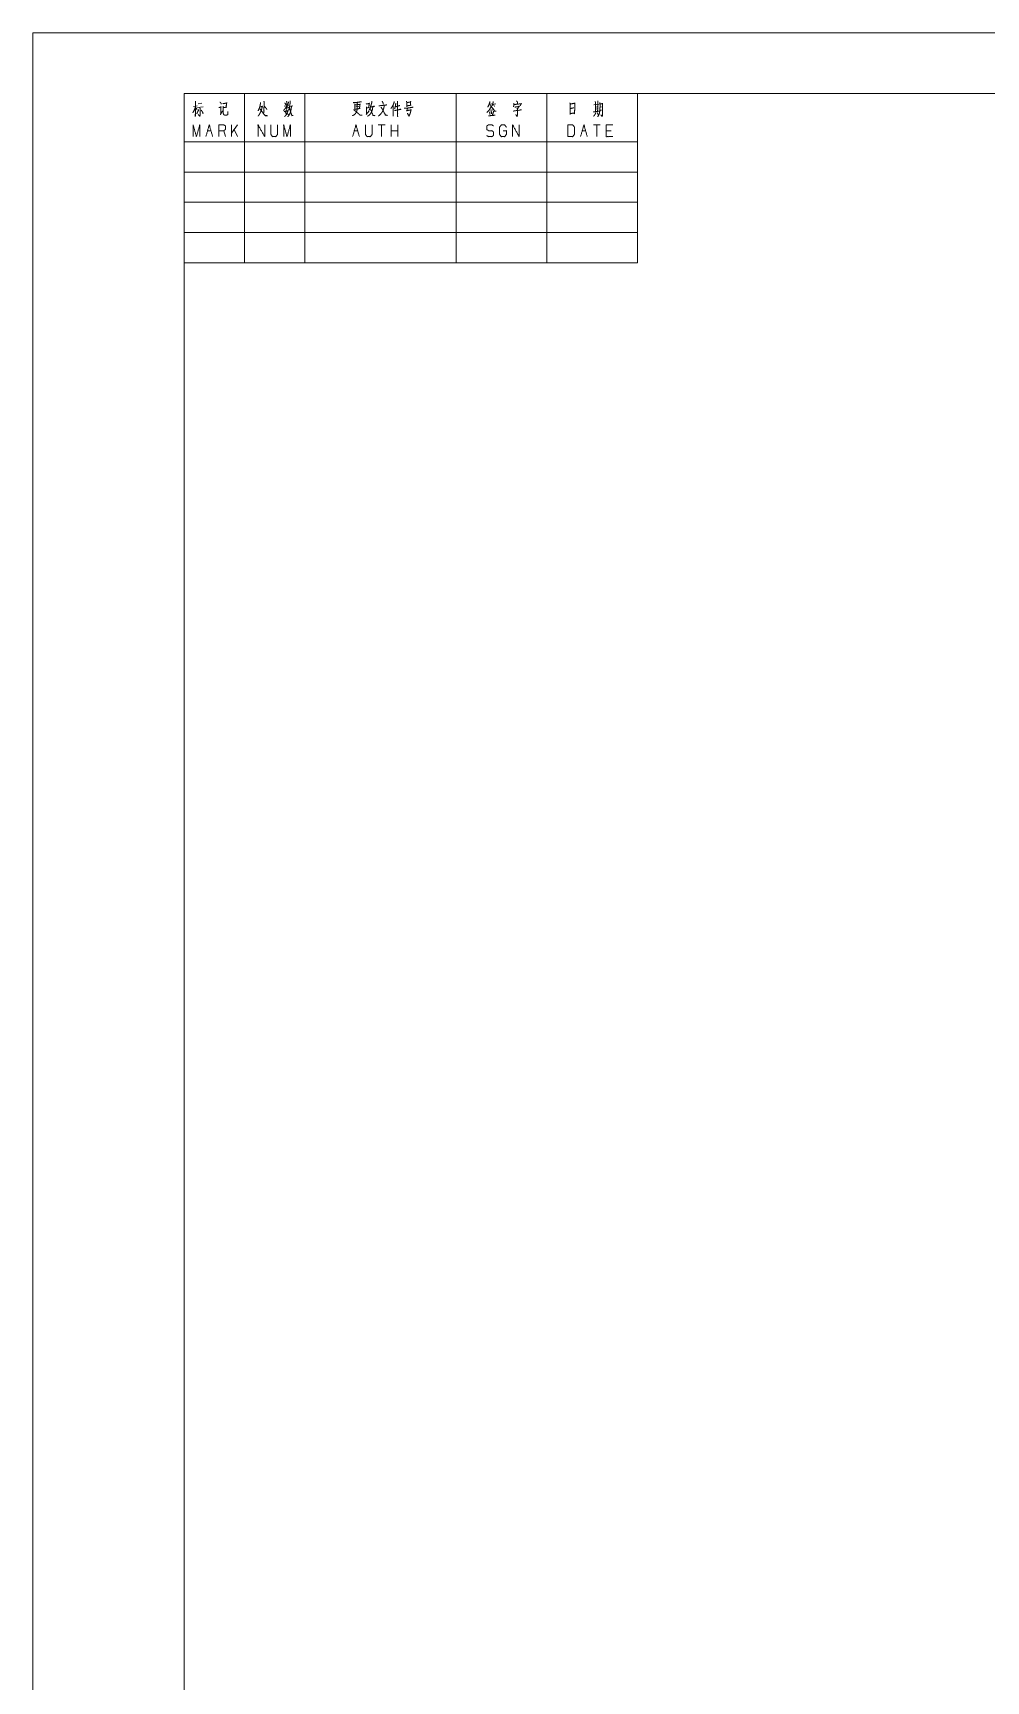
# Model space of a CAD drawing. Header units: millimetres. Extents: x 0 to 841, y 0 to 594.
# Drawn here: x 0 to 157.7, y 321.4 to 594 of the extents above; entities that cross this region are included whole.
import ezdxf

# ---------------------------------------------------------------- set-up
doc = ezdxf.new("R2010")
doc.units = ezdxf.units.MM
doc.layers.add('101', color=7, linetype='Continuous', true_color=0xffffff)

msp = doc.modelspace()

# ---------------------------------------------------------------- linework, layer by layer
at = {"layer": '101', "color": 133, "linetype": 'Continuous', "lineweight": 18}
for p, q in [((0, 594), (0, 0)), ((841, 594), (0, 594)), ((25, 584), (100, 584)), ((25, 584), (25, 556)), ((25, 584), (100, 584)), ((25, 584), (25, 10)), ((25, 584), (100, 584)), ((831, 584), (25, 584)), ((35, 584), (35, 556)), ((45, 584), (45, 556)), ((70, 584), (70, 556)), ((85, 584), (85, 556)), ((100, 584), (100, 556)), ((25, 576), (100, 576)), ((25, 571), (100, 571)), ((25, 566), (100, 566)), ((25, 561), (100, 561)), ((25, 556), (100, 556))]:
    msp.add_line(p, q, dxfattribs=at)
at = {"layer": '101', "color": 72, "linetype": 'Continuous', "lineweight": 18}
for p, q in [((26.57, 581.85), (27.19, 581.97)), ((26.93, 581.62), (27.15, 581.35)), ((27.22, 581.66), (28.18, 581.81)), ((27.36, 582.28), (27.94, 582.41)), ((41.57, 581.89), (42.36, 582.05)), ((42.47, 581.83), (43.02, 581.95)), ((53.4, 581.76), (53.93, 581.85)), ((55.14, 580.54), (55.6, 581.1)), ((75.48, 582.24), (75.9, 582.3)), ((75.58, 582.22), (75.68, 581.91)), ((76.06, 581.31), (75.59, 581.23)), ((76.05, 582.18), (76.58, 582.28)), ((76.21, 582.16), (76.34, 581.83)), ((92.79, 582.1), (93.66, 582.22)), ((93.07, 581.74), (93.34, 581.81)), ((93.09, 581.39), (93.32, 581.45)), ((93.83, 581.72), (94.08, 581.79)), ((28.89, 577.84), (29.45, 577.84)), ((31.85, 576.85), (31.57, 577.84)), ((33.82, 578.81), (32.86, 577.45)), ((32.86, 576.85), (32.86, 578.81)), ((33.82, 576.85), (33.27, 578.03)), ((53.17, 577.84), (53.72, 577.84)), ((58.25, 578.81), (57.13, 578.81)), ((57.69, 578.81), (57.69, 576.85)), ((59.25, 576.85), (59.25, 578.81)), ((60.37, 577.84), (59.25, 577.84)), ((60.37, 576.85), (60.37, 578.81)), ((90.88, 577.84), (91.43, 577.84)), ((93.83, 578.81), (92.72, 578.81)), ((93.28, 578.81), (93.28, 576.85)), ((95.68, 577.84), (94.84, 577.84))]:
    msp.add_line(p, q, dxfattribs=at)
for points, knots in [([(26.9, 581.83), (26.83, 581.58), (26.71, 581.29), (26.58, 581.02), (26.46, 580.81)], [0, 0, 0.233504, 0.515368, 0.785542, 1, 1]), ([(26.9, 582.74), (26.89, 580.56), (26.86, 580.17), (26.84, 580.38), (26.87, 580.61)], [0, 0, 0.72332, 0.854558, 0.923614, 1, 1]), ([(27.41, 581.33), (27.4, 581.25), (27.09, 580.63)], [0, 0, 0.108176, 1, 1]), ([(27.6, 581.66), (27.65, 581.54), (27.65, 580.5), (27.63, 580.27), (27.62, 580.19), (27.34, 580.52), (27.62, 580.23)], [0, 0, 0.056963, 0.504404, 0.60305, 0.639403, 0.826368, 1, 1]), ([(27.84, 581.25), (28.1, 580.83), (28.15, 580.67), (28.04, 580.94)], [0, 0, 0.516583, 0.696901, 1, 1]), ([(30.76, 581.66), (31.14, 581.76), (31.09, 581.83), (31.06, 580.63), (31, 580.5), (31.35, 581.08)], [0, 0, 0.158007, 0.192202, 0.673422, 0.728436, 1, 1]), ([(30.93, 582.55), (31.1, 582.39), (31.14, 582.3), (31.14, 582.2), (31.13, 582.34)], [0, 0, 0.413118, 0.57354, 0.750724, 1, 1]), ([(31.42, 582.3), (32.1, 582.41), (32.05, 582.47), (31.96, 581.72), (32.05, 581.72), (31.48, 581.66)], [0, 0, 0.313948, 0.349017, 0.694888, 0.735363, 1, 1]), ([(31.45, 581.89), (31.48, 581.58), (31.48, 580.87), (31.5, 580.65), (31.53, 580.54), (31.57, 580.48), (31.64, 580.44), (31.76, 580.42), (31.89, 580.4), (32.26, 580.46), (32.23, 581), (32.23, 580.46)], [0, 0, 0.097098, 0.316203, 0.387239, 0.42073, 0.444406, 0.470577, 0.507592, 0.549101, 0.664634, 0.832441, 1, 1]), ([(37.66, 582.51), (37.65, 582.39), (37.57, 581.97), (37.49, 581.68), (37.41, 581.47), (37.32, 581.27), (37.24, 581.1)], [0, 0, 0.084485, 0.368548, 0.573134, 0.721465, 0.873379, 1, 1]), ([(37.51, 581.76), (37.98, 581.85), (37.94, 581.89), (37.91, 581.7), (37.85, 581.43), (37.79, 581.27), (37.7, 581.04), (37.63, 580.85), (37.51, 580.65), (37.43, 580.48), (37.25, 580.23)], [0, 0, 0.202441, 0.228135, 0.30842, 0.425643, 0.500414, 0.604299, 0.689492, 0.790722, 0.870514, 1, 1]), ([(37.51, 581.47), (38.45, 580.29), (38.79, 580.32), (38.77, 580.32), (38.47, 580.34), (38.3, 580.48)], [0, 0, 0.63218, 0.773703, 0.779844, 0.909107, 1, 1]), ([(38.2, 582.72), (38.25, 582.61), (38.23, 582.51), (38.22, 580.79), (38.2, 580.89), (38.23, 581.12)], [0, 0, 0.049535, 0.095608, 0.852773, 0.898828, 1, 1]), ([(38.33, 581.83), (38.36, 581.81), (38.63, 581.47), (38.7, 581.35)], [0, 0, 0.059406, 0.761029, 1, 1]), ([(41.98, 581.91), (41.85, 581.68), (41.71, 581.47), (41.58, 581.31), (41.45, 581.16)], [0, 0, 0.287244, 0.555153, 0.786177, 1, 1]), ([(41.57, 580.98), (42.2, 581.12), (42.21, 581.31), (42.21, 581.23), (42.14, 580.98), (42.04, 580.71), (41.93, 580.5), (41.82, 580.38), (41.71, 580.25), (41.64, 580.19)], [0, 0, 0.304463, 0.392581, 0.431623, 0.553721, 0.689474, 0.798365, 0.878835, 0.954753, 1, 1]), ([(41.66, 582.47), (41.79, 582.24), (41.82, 582.1)], [0, 0, 0.640222, 1, 1]), ([(41.95, 581.33), (41.79, 580.75), (41.89, 580.71), (42.01, 580.67), (42.12, 580.61), (42.27, 580.52)], [0, 0, 0.529116, 0.6263, 0.735527, 0.852113, 1, 1]), ([(41.96, 582.74), (41.99, 582.59), (41.99, 581.45), (41.96, 581.6), (41.99, 581.72)], [0, 0, 0.094656, 0.823646, 0.918302, 1, 1]), ([(41.99, 581.87), (42.17, 581.74), (42.26, 581.64)], [0, 0, 0.613086, 1, 1]), ([(42.26, 582.59), (42.26, 582.49), (42.14, 582.01)], [0, 0, 0.174336, 1, 1]), ([(42.77, 581.83), (42.72, 581.47), (42.68, 581.23), (42.64, 581.02), (42.58, 580.83), (42.46, 580.58), (42.36, 580.4), (42.24, 580.23), (42.15, 580.15)], [0, 0, 0.194373, 0.332621, 0.448601, 0.555649, 0.706154, 0.822698, 0.933846, 1, 1]), ([(42.56, 582.78), (42.56, 582.65), (42.55, 582.43), (42.5, 582.14), (42.46, 581.83), (42.4, 581.58), (42.33, 581.35), (42.31, 581.29)], [0, 0, 0.081852, 0.232243, 0.425429, 0.632123, 0.800313, 0.957953, 1, 1]), ([(42.45, 581.56), (42.47, 581.52), (42.62, 580.94), (42.72, 580.67), (42.83, 580.38), (42.86, 580.32), (43.07, 580.34), (42.86, 580.36), (42.78, 580.48)], [0, 0, 0.026712, 0.341743, 0.49348, 0.655464, 0.69164, 0.807838, 0.924037, 1, 1]), ([(53.67, 582.51), (53.65, 581.85), (53.64, 581.52), (53.62, 581.33), (53.61, 581.23), (53.59, 581.1), (53.55, 580.98), (53.5, 580.87), (53.37, 580.69), (53.23, 580.52), (53.12, 580.46), (52.92, 580.34), (52.88, 580.32)], [0, 0, 0.263785, 0.395765, 0.470174, 0.51178, 0.561565, 0.614021, 0.658773, 0.749617, 0.837593, 0.885294, 0.98068, 1, 1]), ([(52.99, 582.49), (53.05, 582.45), (53.08, 582.47), (54.34, 582.61), (54.29, 582.63), (54.15, 582.59)], [0, 0, 0.045515, 0.06828, 0.872633, 0.903442, 1, 1]), ([(53.05, 581.27), (53.12, 581.27), (53.4, 581.04), (53.64, 580.83), (53.86, 580.65), (54.13, 580.38), (54.46, 580.42), (54.15, 580.38), (54.05, 580.46)], [0, 0, 0.033468, 0.197849, 0.340795, 0.472477, 0.649458, 0.797928, 0.939762, 1, 1]), ([(53.23, 582.26), (53.27, 582.07), (53.27, 581.33), (53.26, 581.37), (54.12, 581.52), (54.03, 581.52), (54.12, 582.3), (54.15, 582.24), (54.1, 582.2), (53.27, 582.1)], [0, 0, 0.051657, 0.252797, 0.264655, 0.500969, 0.52467, 0.738299, 0.756827, 0.773119, 1, 1]), ([(55.11, 582.24), (55.7, 582.34), (55.64, 582.41), (55.57, 581.68), (55.64, 581.68), (55.2, 581.6), (55.17, 581.79), (55.2, 581.56), (55.19, 580.63)], [0, 0, 0.181367, 0.207403, 0.429567, 0.451892, 0.5882, 0.645731, 0.715774, 1, 1]), ([(56.21, 581.79), (56.21, 581.66), (56.15, 581.33), (56.09, 581.14), (56.04, 580.98), (55.96, 580.83), (55.87, 580.69), (55.77, 580.54), (55.54, 580.34), (55.36, 580.25)], [0, 0, 0.067224, 0.249298, 0.354996, 0.450079, 0.537949, 0.629663, 0.725723, 0.894899, 1, 1]), ([(56.08, 582.72), (56.05, 582.47), (55.96, 582.14), (55.85, 581.79), (55.76, 581.56), (55.7, 581.39), (55.64, 581.25)], [0, 0, 0.162445, 0.385018, 0.625904, 0.784424, 0.898492, 1, 1]), ([(55.77, 581.47), (55.82, 581.45), (56.27, 580.34), (56.55, 580.32), (56.28, 580.38), (56.21, 580.5)], [0, 0, 0.024904, 0.644027, 0.787125, 0.926025, 1, 1]), ([(55.85, 581.74), (56.5, 581.87), (56.43, 581.89), (56.31, 581.85)], [0, 0, 0.769946, 0.857316, 1, 1]), ([(58.11, 581.99), (58.11, 581.87), (58.04, 581.58), (57.97, 581.35), (57.88, 581.1), (57.75, 580.89), (57.73, 580.85), (57.65, 580.75), (57.54, 580.61), (57.41, 580.48), (57.29, 580.36), (57.16, 580.25)], [0, 0, 0.060657, 0.206644, 0.323463, 0.452134, 0.571984, 0.593422, 0.659723, 0.746398, 0.834816, 0.918178, 1, 1]), ([(57.25, 581.95), (58.52, 582.1), (58.44, 582.12), (58.35, 582.07)], [0, 0, 0.872489, 0.933908, 1, 1]), ([(57.57, 581.72), (57.63, 581.68), (58.33, 580.42), (58.65, 580.36), (58.35, 580.44), (58.25, 580.56)], [0, 0, 0.030862, 0.652652, 0.793755, 0.930722, 1, 1]), ([(57.79, 582.7), (57.89, 582.51), (57.94, 582.39), (57.97, 582.26)], [0, 0, 0.450461, 0.729563, 1, 1]), ([(59.78, 582.65), (59.71, 582.39), (59.61, 582.14), (59.49, 581.91), (59.37, 581.72), (59.23, 581.52)], [0, 0, 0.218348, 0.428749, 0.62923, 0.801507, 1, 1]), ([(59.61, 582.07), (59.62, 580.83), (59.62, 580.23), (59.61, 580.36), (59.62, 580.58)], [0, 0, 0.565722, 0.839121, 0.896075, 1, 1]), ([(59.8, 581.16), (60.84, 581.37), (60.76, 581.39), (60.63, 581.33)], [0, 0, 0.82697, 0.886328, 1, 1]), ([(60.03, 582.39), (59.99, 582.05), (59.93, 581.76), (59.87, 581.56), (59.83, 581.43)], [0, 0, 0.342124, 0.64486, 0.865125, 1, 1]), ([(60.03, 581.81), (60.7, 581.99), (60.63, 581.99), (60.51, 581.93)], [0, 0, 0.772507, 0.853434, 1, 1]), ([(60.31, 582.74), (60.35, 582.65), (60.32, 582.7), (60.34, 580.21), (60.32, 580.4), (60.34, 580.71)], [0, 0, 0.029981, 0.046195, 0.84079, 0.900562, 1, 1]), ([(61.41, 581.54), (61.6, 581.54), (61.98, 581.58), (62.91, 581.72), (62.81, 581.74), (62.66, 581.7)], [0, 0, 0.107039, 0.322385, 0.855622, 0.914427, 1, 1]), ([(61.8, 582.74), (61.86, 582.49), (61.86, 581.76), (61.86, 581.95), (62.56, 582.05), (62.44, 582.05), (62.47, 582.57), (62.49, 582.65), (62.52, 582.59), (62.42, 582.57), (61.86, 582.49)], [0, 0, 0.07662, 0.294121, 0.350057, 0.563221, 0.598369, 0.753977, 0.779221, 0.79983, 0.831206, 1, 1]), ([(61.96, 581.58), (61.86, 581.08), (61.83, 581.16), (62.61, 581.29), (62.56, 581.37), (62.56, 581.29), (62.47, 580.94), (62.42, 580.71), (62.34, 580.52), (62.28, 580.38), (62.24, 580.27), (62.21, 580.25), (61.95, 580.73), (62.22, 580.29)], [0, 0, 0.136364, 0.159974, 0.371148, 0.396344, 0.418605, 0.516106, 0.579311, 0.633114, 0.675127, 0.705356, 0.714995, 0.861276, 1, 1]), ([(75.87, 581.97), (75.86, 581.87), (75.62, 581.5), (75.61, 581.45), (75.49, 581.27), (75.29, 581.04), (75.08, 580.83)], [0, 0, 0.074324, 0.387302, 0.418519, 0.57502, 0.792868, 1, 1]), ([(75.59, 582.65), (75.58, 582.51), (75.46, 582.2), (75.36, 581.95), (75.24, 581.74)], [0, 0, 0.14801, 0.485266, 0.758316, 1, 1]), ([(75.54, 580.94), (75.61, 580.67), (75.61, 580.54), (75.59, 580.71)], [0, 0, 0.489789, 0.707986, 1, 1]), ([(75.81, 581.1), (75.87, 580.79), (75.84, 580.63), (75.84, 580.85)], [0, 0, 0.443878, 0.680128, 1, 1]), ([(75.84, 581.83), (76.43, 581.04), (76.66, 581.04), (76.43, 581.06), (76.31, 581.21)], [0, 0, 0.599327, 0.742451, 0.886134, 1, 1]), ([(76.14, 582.65), (76.15, 582.55), (75.98, 581.97)], [0, 0, 0.147214, 1, 1]), ([(76.18, 581.08), (76.18, 580.94), (76, 580.36)], [0, 0, 0.193066, 1, 1]), ([(79.43, 581.08), (80.8, 581.27), (80.72, 581.29), (80.51, 581.23)], [0, 0, 0.820207, 0.87351, 1, 1]), ([(79.57, 582.41), (79.57, 582.18), (79.56, 582.01), (79.53, 581.89), (79.5, 581.79)], [0, 0, 0.361896, 0.626178, 0.828997, 1, 1]), ([(79.57, 582.16), (80.8, 582.3), (80.79, 582.34), (80.6, 581.93)], [0, 0, 0.712489, 0.737753, 1, 1]), ([(79.72, 581.74), (80.48, 581.85), (80.44, 581.91), (80.15, 581.39)], [0, 0, 0.533874, 0.586737, 1, 1]), ([(80.1, 581.54), (80.13, 581.43), (80.16, 581.31), (80.17, 581.1), (80.17, 580.67), (80.16, 580.52), (80.13, 580.32), (80.09, 580.19), (79.87, 580.54), (80.1, 580.23)], [0, 0, 0.049615, 0.108483, 0.204224, 0.404786, 0.47198, 0.568433, 0.629225, 0.820583, 1, 1]), ([(80.01, 582.76), (80.12, 582.63), (80.16, 582.53), (80.19, 582.36)], [0, 0, 0.36458, 0.619137, 1, 1]), ([(88.84, 582.47), (88.87, 582.26), (88.89, 581.81), (88.9, 581.33), (88.9, 581.27), (88.9, 580.5), (88.9, 580.65), (89.47, 580.77), (89.59, 580.63), (89.62, 580.81), (89.62, 581.06), (89.63, 581.54), (89.65, 582.03), (89.65, 582.45), (89.66, 582.39), (88.89, 582.24)], [0, 0, 0.037597, 0.119518, 0.205169, 0.216334, 0.354045, 0.380099, 0.485126, 0.518622, 0.552536, 0.597195, 0.682839, 0.772213, 0.846651, 0.858122, 1, 1]), ([(88.9, 581.5), (89.47, 581.62), (89.41, 581.64), (89.28, 581.56)], [0, 0, 0.728512, 0.805958, 1, 1]), ([(92.75, 580.92), (93.66, 581.08), (93.61, 581.1), (93.56, 581.04)], [0, 0, 0.873221, 0.91918, 1, 1]), ([(93.09, 580.79), (93.07, 580.69), (92.96, 580.48), (92.85, 580.34), (92.75, 580.23)], [0, 0, 0.157114, 0.514497, 0.781178, 1, 1]), ([(93.03, 582.65), (93.06, 582.53), (93.06, 580.98)], [0, 0, 0.075942, 1, 1]), ([(93.32, 580.85), (93.48, 580.61), (93.48, 580.5), (93.42, 580.69)], [0, 0, 0.497711, 0.671692, 1, 1]), ([(93.44, 582.78), (93.47, 582.65), (93.42, 581.04)], [0, 0, 0.07321, 1, 1]), ([(93.77, 582.49), (93.82, 582.26), (93.82, 581.81), (93.8, 581.31), (93.77, 581), (93.7, 580.67), (93.61, 580.46), (93.45, 580.15)], [0, 0, 0.096226, 0.285181, 0.491413, 0.62083, 0.761567, 0.854883, 1, 1]), ([(93.8, 581.18), (93.83, 581.18), (94.07, 581.25)], [0, 0, 0.107795, 1, 1]), ([(93.82, 582.24), (94.26, 582.34), (94.21, 582.41), (94.21, 581.72), (94.23, 580.79), (94.21, 580.44), (94.2, 580.23), (94.18, 580.17), (93.96, 580.44), (94.17, 580.25)], [0, 0, 0.133078, 0.155514, 0.35704, 0.63189, 0.735798, 0.79702, 0.815841, 0.918296, 1, 1]), ([(26.49, 576.85), (26.49, 578.81), (27.05, 576.85), (27.6, 578.81), (27.6, 576.85)], [0, 0, 0.245192, 0.5, 0.754808, 1, 1]), ([(30.74, 576.85), (30.74, 578.81), (31.57, 578.81), (31.85, 578.63), (31.85, 578.03), (31.57, 577.84), (30.74, 577.84)], [0, 0, 0.400953, 0.571036, 0.639282, 0.761671, 0.829917, 1, 1]), ([(37.24, 576.85), (37.24, 578.81), (38.35, 576.85), (38.35, 578.81)], [0, 0, 0.317574, 0.682426, 1, 1]), ([(39.36, 578.81), (39.36, 577.24), (39.62, 576.85), (40.18, 576.85), (40.47, 577.24), (40.47, 578.81)], [0, 0, 0.337148, 0.438599, 0.557781, 0.662852, 1, 1]), ([(41.48, 576.85), (41.48, 578.81), (42.04, 576.85), (42.59, 578.81), (42.59, 576.85)], [0, 0, 0.245192, 0.5, 0.754808, 1, 1]), ([(55.01, 578.81), (55.01, 577.24), (55.27, 576.85), (55.83, 576.85), (56.12, 577.24), (56.12, 578.81)], [0, 0, 0.337149, 0.438599, 0.557781, 0.662851, 1, 1]), ([(75.08, 577.03), (75.36, 576.85), (75.93, 576.85), (76.21, 577.06), (76.21, 577.63), (75.93, 577.84), (75.38, 577.84), (75.08, 578.03), (75.08, 578.63), (75.38, 578.81), (75.93, 578.81), (76.21, 578.63)], [0, 0, 0.068038, 0.184056, 0.25452, 0.372336, 0.4428, 0.555844, 0.626372, 0.748389, 0.818918, 0.931962, 1, 1]), ([(75.35, 580.29), (76.46, 580.4), (76.38, 580.4), (76.22, 580.38)], [0, 0, 0.825899, 0.88, 1, 1]), ([(77.77, 577.84), (78.33, 577.84), (78.33, 577.24), (78.05, 576.85), (77.48, 576.85), (77.2, 577.24), (77.2, 578.42), (77.5, 578.81), (78.04, 578.81), (78.32, 578.42)], [0, 0, 0.103295, 0.21479, 0.304258, 0.410271, 0.49974, 0.718891, 0.809955, 0.910532, 1, 1]), ([(79.34, 576.85), (79.34, 578.81), (80.45, 576.85), (80.45, 578.81)], [0, 0, 0.317574, 0.682426, 1, 1]), ([(88.48, 576.85), (89.3, 576.85), (89.59, 577.24), (89.59, 578.42), (89.3, 578.81), (88.48, 578.81), (88.48, 576.85)], [0, 0, 0.142135, 0.227163, 0.431787, 0.516815, 0.65895, 1, 1]), ([(90.6, 576.85), (91.16, 578.81), (91.71, 576.85)], [0, 0, 0.5, 1, 1]), ([(95.95, 576.85), (94.84, 576.85), (94.84, 578.81), (95.95, 578.81)], [0, 0, 0.265389, 0.734611, 1, 1])]:
    msp.add_open_spline(points, degree=1, knots=knots, dxfattribs=at)
for points in [[(28.61, 576.85), (29.17, 578.81), (29.73, 576.85)], [(52.89, 576.85), (53.45, 578.81), (54, 576.85)]]:
    msp.add_open_spline(points, degree=1, dxfattribs=at)

doc.saveas('drawing.dxf')
